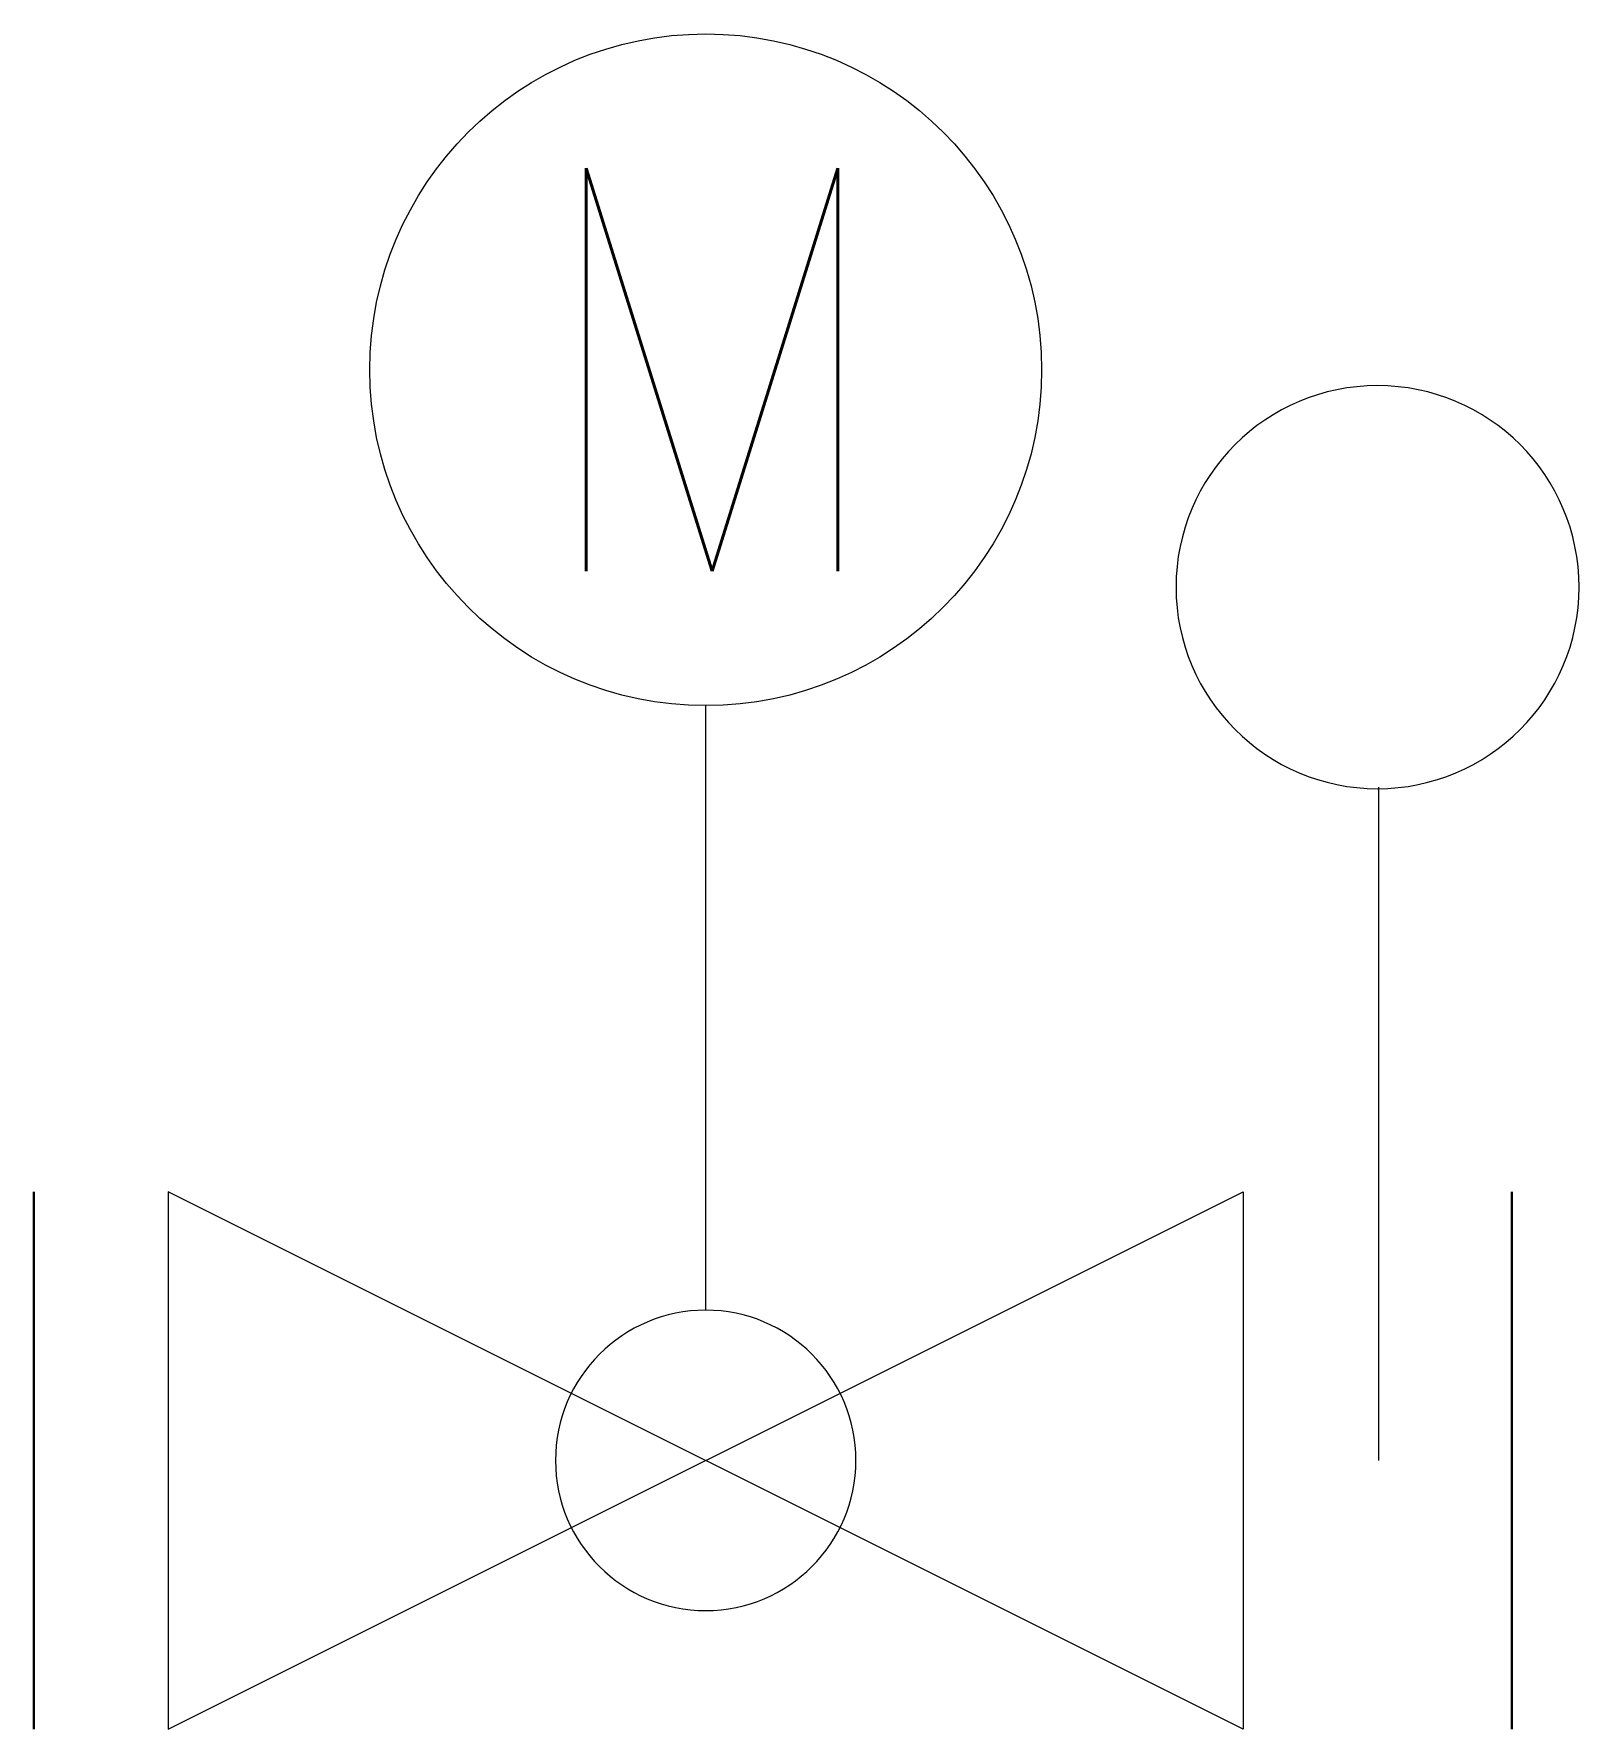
# Model space of a CAD drawing. Header units: inches. Extents: x 0 to 0.0115, y 0 to 0.0126.
import ezdxf
from ezdxf.enums import TextEntityAlignment as Align

# ---------------------------------------------------------------- set-up
doc = ezdxf.new("R2010")
doc.units = ezdxf.units.IN
doc.header["$MEASUREMENT"] = 0
doc.layers.add('Level 7', color=9, linetype='Continuous', lineweight=0)
doc.styles.add('Style-STANDARD', font='STANDARD.shx')

# ---------------------------------------------------------------- blocks, each defined once
blk = doc.blocks.new('01018F')
at = {"layer": 'Level 7', "color": 2, "linetype": 'Continuous', "lineweight": 13}
blk.add_line((0.00501, 0), (0.00501, 0.00501), dxfattribs=at)
at = {"layer": 'Level 7', "color": 2, "linetype": 'Continuous', "lineweight": 30}
for p, q in [((-0.005, 0.002), (-0.005, -0.002)), ((0.006, 0.002), (0.006, -0.002))]:
    blk.add_line(p, q, dxfattribs=at)
at = {"layer": 'Level 7', "color": 2, "linetype": 'Continuous', "lineweight": 13, "extrusion": (0, 0, -1), "flags": 128}
blk.add_lwpolyline([(0.004, 0.002), (0.004, -0.002), (-0.004, 0.002), (-0.004, -0.002)], close=True, dxfattribs=at)
at = {"layer": 'Level 7', "color": 2, "linetype": 'Continuous', "lineweight": 13, "extrusion": (0, 0, -1)}
for centre, radius in [((-0.005, 0.0065), 0.0015), ((0, 0), 0.001118)]:
    blk.add_circle(centre, radius, dxfattribs=at)
blk = doc.blocks.new('RIGHT_GATE_MOTOR_OPEN')
at = {"layer": 'Level 7', "color": 2, "linetype": 'Continuous', "lineweight": 13}
blk.add_line((0.005, 0.003118), (0.005, 0.007618), dxfattribs=at)
blk.add_circle((0.005, 0.010118), 0.0025, dxfattribs=at)
blk.add_blockref('01018F', (0.005, 0.002), dxfattribs=at)
at = {"layer": 'Level 7', "color": 9, "linetype": 'Continuous', "lineweight": 13, "style": 'Style-STANDARD'}
blk.add_text('M', height=0.003, dxfattribs=at).set_placement((0.005047, 0.010118), align=Align.MIDDLE_CENTER)

msp = doc.modelspace()

# ---------------------------------------------------------------- block references
msp.add_blockref('RIGHT_GATE_MOTOR_OPEN', (0, 0))

doc.saveas('drawing.dxf')
